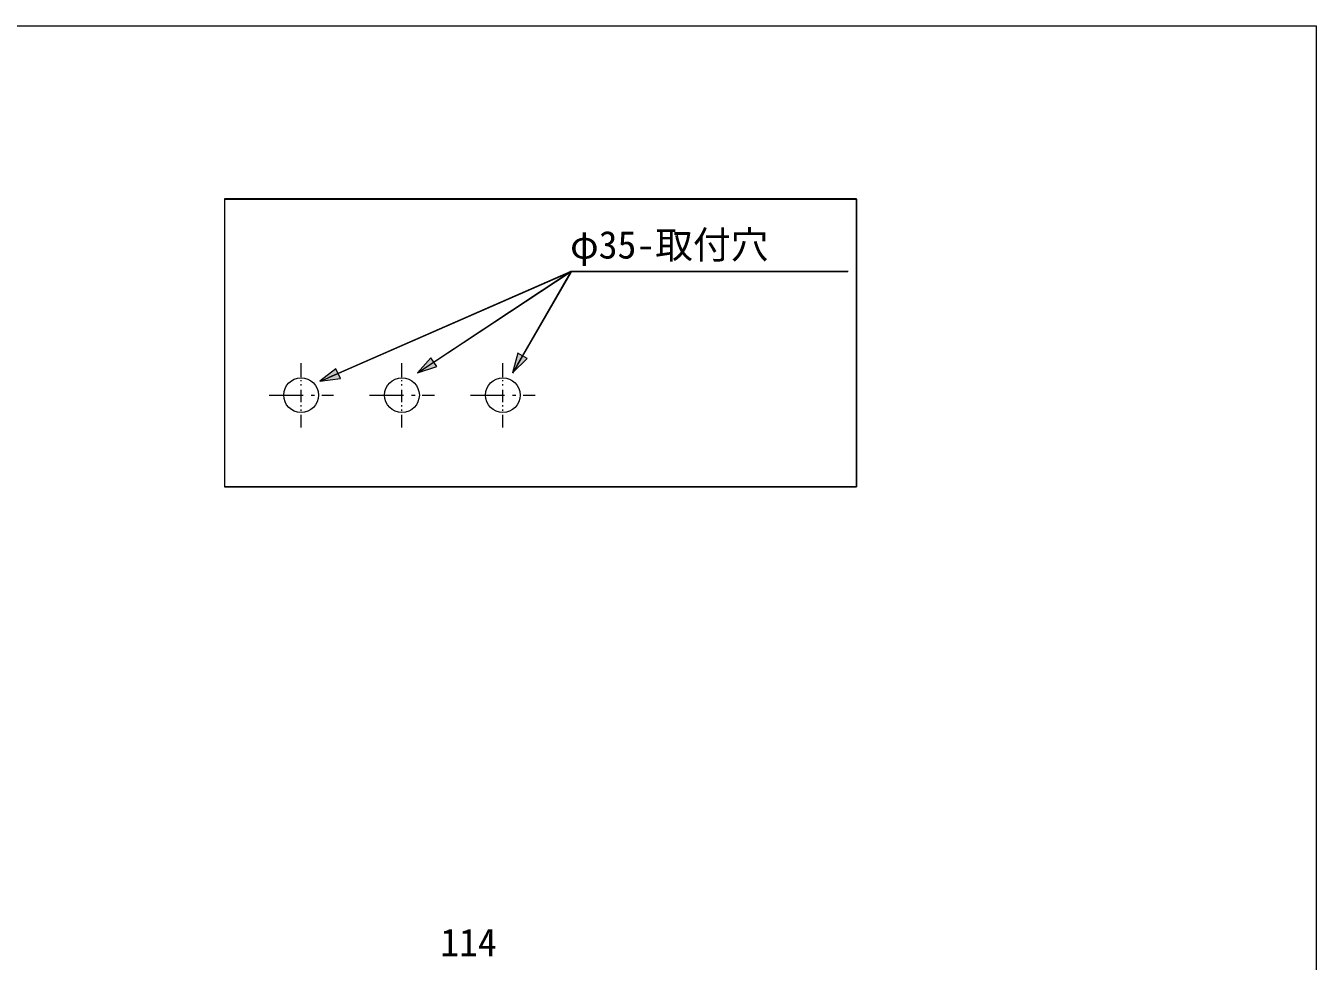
# Model space of a CAD drawing. Units: millimetres, scale not verified. Extents: x -1392 to 1350, y -947 to 991.
# Drawn here: x 51 to 1350, y 49 to 991 of the extents above; entities that cross this region are included whole.
import ezdxf
from ezdxf.enums import TextEntityAlignment as Align

# ---------------------------------------------------------------- set-up
doc = ezdxf.new("R2010")
doc.units = ezdxf.units.MM
doc.header["$LTSCALE"] = 10
for name, color, linetype, lineweight in [('0-0_0', 7, 'Continuous', 5), ('0-1_レイヤー_1', 7, 'Continuous', 18), ('F-0', 7, 'Continuous', 5)]:
    doc.layers.add(name, color=color, linetype=linetype, lineweight=lineweight)
doc.styles.add('ＭＳ ゴシック', font='')
doc.styles.get('ＭＳ ゴシック').set_extended_font_data('MS Gothic')

msp = doc.modelspace()

# ---------------------------------------------------------------- linework, layer by layer
at = {"layer": '0-0_0'}
for q in [(347.15, 632.62), (445.15, 641.11)]:
    msp.add_line((599.83, 743.11), q, dxfattribs=at)
msp.add_lwpolyline([(251.13, 816.6), (887.13, 816.6), (887.13, 526.6), (251.13, 526.6)], close=True, dxfattribs=at)
msp.add_lwpolyline([(878.62, 743.11), (599.83, 743.11), (540.94, 641.11)], dxfattribs=at)
for points in [[(445.15, 641.11), (459, 656.5), (464.84, 647.51)], [(540.94, 641.11), (546.65, 661.01), (555.84, 655.49)], [(347.15, 632.62), (363.46, 645.37), (367.65, 635.5)]]:
    msp.add_solid(points, dxfattribs=at)
at = {"layer": '0-1_レイヤー_1', "color": 5}
for p, q in [((599.77, 743.48), (355.93, 636.81)), ((599.77, 743.48), (453.3, 646.54)), ((599.77, 743.48), (545.59, 649.51)), ((878.75, 743.48), (599.77, 743.48))]:
    msp.add_line(p, q, dxfattribs=at)
at = {"layer": '0-1_レイヤー_1'}
for p, q in [((327.99, 650.35), (327.99, 651.2)), ((327.99, 637.23), (327.99, 649.93)), ((429.59, 650.35), (429.59, 651.2)), ((429.59, 637.23), (429.59, 649.93)), ((531.2, 650.35), (531.2, 651.2)), ((531.2, 637.23), (531.2, 649.93)), ((327.99, 632.99), (327.99, 634.26)), ((327.99, 628.76), (327.99, 630.03)), ((327.99, 611.83), (327.99, 624.53)), ((429.59, 632.99), (429.59, 634.26)), ((429.59, 628.76), (429.59, 630.03)), ((429.59, 611.83), (429.59, 624.53)), ((531.2, 632.99), (531.2, 634.26)), ((531.2, 628.76), (531.2, 630.03)), ((531.2, 611.83), (531.2, 624.53)), ((295.82, 619.03), (330.07, 619.03)), ((338.15, 619.03), (341.54, 619.03)), ((348.74, 619.03), (360.59, 619.03)), ((397, 619.03), (431.17, 619.03)), ((439.33, 619.03), (442.72, 619.03)), ((449.92, 619.03), (462.19, 619.03)), ((498.6, 619.03), (532.76, 619.03)), ((540.93, 619.03), (544.32, 619.03)), ((551.52, 619.03), (563.79, 619.03)), ((327.99, 607.6), (327.99, 608.87)), ((327.99, 603.36), (327.99, 604.63)), ((327.99, 586.43), (327.99, 599.13)), ((429.59, 607.6), (429.59, 608.87)), ((429.59, 603.36), (429.59, 604.63)), ((429.59, 586.43), (429.59, 599.13)), ((531.2, 607.6), (531.2, 608.87)), ((531.2, 603.36), (531.2, 604.63)), ((531.2, 586.43), (531.2, 599.13))]:
    msp.add_line(p, q, dxfattribs=at)
at = {"layer": '0-1_レイヤー_1', "color": 5}
for points in [[(887.22, 816.72), (250.95, 816.72), (250.95, 526.74), (887.22, 526.74)], [(445.26, 641.46), (464.73, 647.81), (458.8, 656.7)], [(540.93, 641.46), (555.75, 655.85), (546.43, 661.36)], [(347.05, 632.99), (367.79, 635.96), (363.13, 645.7)]]:
    msp.add_lwpolyline(points, close=True, dxfattribs=at)
at = {"layer": '0-1_レイヤー_1'}
for centre in [(327.99, 619.03), (429.59, 619.03), (531.2, 619.03)]:
    msp.add_circle(centre, 17.5, dxfattribs=at)
at = {"layer": 'F-0'}
msp.add_lwpolyline([(-1391.5, 991.14), (1350.16, 991.14), (1350.16, -947.41), (-1391.5, -947.41)], close=True, dxfattribs=at)

# ---------------------------------------------------------------- texts
at = {"layer": '0-0_0', "style": 'ＭＳ ゴシック'}
for s, p in [('φ35-取付穴', (598.88, 748.26)), ('114', (468.13, 45.43))]:
    msp.add_text(s, height=27.86, dxfattribs=at).set_placement(p, align=Align.BOTTOM_LEFT)

doc.saveas('drawing.dxf')
